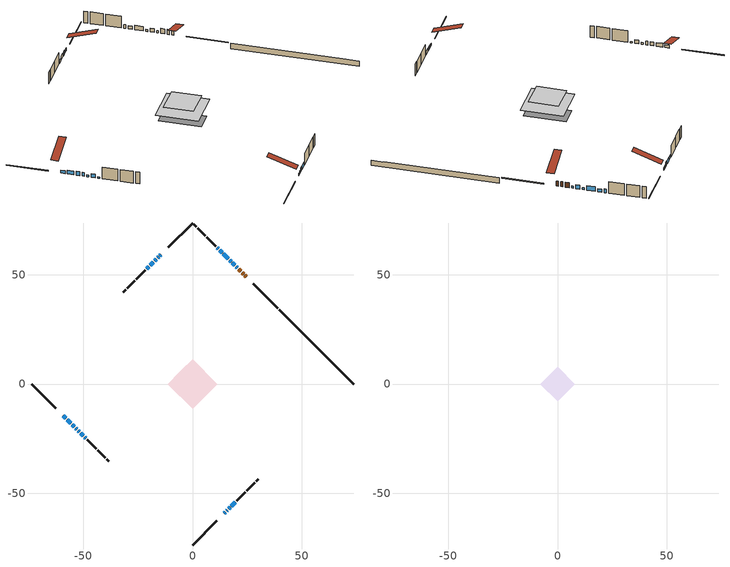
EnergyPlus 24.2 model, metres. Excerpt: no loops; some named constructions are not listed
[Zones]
conditioned space
 floor adiabatic (AdiabaticFloorConstruction): -11.29,0 0,11.29 11.29,0 0,-11.29 z3.13
 floor foundation (Slab1 construction): -8.49,2.88 -2.88,8.49 8.49,-2.88 2.88,-8.49 z-1.6
 wall outside (RimJoist1 construction): 0,-73.68 11.2,-62.48 / -73.68,0 -62.48,-11.2 / 0,73.68 -11.2,62.48 / 39.08,34.6 27.88,45.81 z0.69:0.99
 wall outside (AdiabaticWallConstruction 1): 24.51,49.17 24.01,49.68 / 23.35,50.33 22.84,50.84 / 22.19,51.49 21.07,52.61 z0.69:2.72
 wall outside (AdiabaticWallConstruction): 14.56,-59.12 14.94,-58.74 / 20.42,53.27 20.04,53.65 z0.69:1.61; -59.12,-14.57 -58.04,-15.64 / -14.56,59.12 -14.89,58.79 / -15.55,58.14 -15.92,57.76 / 15.6,-58.08 15.98,-57.7 / 13.53,60.15 12.45,61.23 / -19.94,53.74 -21.02,52.66 z0.69:1.91; -57.38,-16.3 -55.66,-18.03 / 19.38,54.3 18.3,55.38 / -55,-18.68 -54.14,-19.54 / -51.09,-22.59 -50.01,-23.67 / 17.83,-55.85 19.55,-54.13 z0.69:2.21; 17.65,56.04 17.11,56.58 / -52.29,-21.4 -51.75,-21.94 z0.69:1.45; 16.45,57.23 14.19,59.5 z0.69:2.52; -16.58,57.1 -17.23,56.46 / -17.88,55.8 -19.29,54.4 z0.69:2.37; 16.63,-57.05 17.17,-56.51 / -53.48,-20.2 -52.94,-20.74 / 11.8,61.89 11.26,62.43 z0.69:2.22; -49.36,-24.33 -48.82,-24.87 z0.69:1.15
 wall outside (Wall1 construction): 20.21,-53.47 24.25,-49.43 / -48.16,-25.52 -44.12,-29.56 / -21.68,52.01 -25.72,47.96 / 10.6,63.08 6.56,67.13 z0.69:5.57
 wall outside (Wall2 construction): 24.91,-48.77 28.43,-45.25 / -43.46,-30.22 -39.94,-33.75 / -26.37,47.31 -29.9,43.78 / 5.9,67.78 2.38,71.31 z0.69:5.57
 wall outside (Wall3 construction): 29.09,-44.59 30.15,-43.53 / -39.28,-34.4 -38.22,-35.46 / -30.56,43.13 -31.62,42.06 / 1.72,71.96 0.66,73.03 z0.69:5.57
 wall foundation (FoundationWall1 construction): 39.74,33.95,-1.6 39.74,33.95,0.69 70.29,3.39,0.69 70.29,3.39,0.62 73.68,0,0.62 73.68,0,-1.6
 window (WindowConstruction 16): 14.57,-59.12 14.94,-58.74 z0.69:1.6
 window (WindowConstruction 5): -59.12,-14.57 -58.04,-15.64 z0.69:1.91
 window (WindowConstruction 6): -57.38,-16.3 -55.66,-18.02 z0.69:2.21
 window (WindowConstruction 17): 20.41,53.27 20.04,53.65 z0.69:1.6
 window (WindowConstruction 18): -14.57,59.12 -14.89,58.79 z0.69:1.91
 window (WindowConstruction 19): -15.55,58.14 -15.92,57.76 z0.69:1.91
 window (WindowConstruction 20): 15.6,-58.08 15.98,-57.71 z0.69:1.91
 window (WindowConstruction 7): 19.38,54.3 18.3,55.38 z0.69:2.21
 window (WindowConstruction): 17.65,56.04 17.11,56.58 z0.69:1.45
 window (WindowConstruction 8): 16.45,57.23 14.19,59.5 z0.69:2.52
 window (WindowConstruction 9): -16.58,57.1 -17.23,56.46 z0.69:2.37
 window (WindowConstruction 10): -17.88,55.8 -19.28,54.4 z0.69:2.37
 window (WindowConstruction 11): 16.63,-57.05 17.17,-56.51 z0.69:2.21
 window (WindowConstruction 12): -55,-18.68 -54.14,-19.54 z0.69:2.21
 window (WindowConstruction 13): -53.48,-20.2 -52.94,-20.74 z0.69:2.21
 window (WindowConstruction 14): -52.29,-21.4 -51.75,-21.94 z0.69:1.45
 window (WindowConstruction 1): 13.53,60.15 12.45,61.23 z0.69:1.91
 window (WindowConstruction 15): -51.09,-22.59 -50.01,-23.67 z0.69:2.21
 window (WindowConstruction 21): -49.36,-24.33 -48.82,-24.87 z0.69:1.15
 window (WindowConstruction 2): 11.79,61.89 11.26,62.43 z0.69:2.21
 window (WindowConstruction 3): -19.94,53.74 -21.02,52.66 z0.69:1.91
 window (WindowConstruction 4): 17.83,-55.85 19.55,-54.13 z0.69:2.21
 door (Door): 24.51,49.17 24.01,49.67 z0.69:2.72
 door (Door 1): 23.35,50.33 22.85,50.84 z0.69:2.72
 door (Door 2): 22.19,51.49 21.07,52.61 z0.69:2.72
 ceiling adiabatic (AdiabaticFloorConstruction): 0,-11.29 11.29,0 0,11.29 -11.29,0 z3.13
attic - vented
 floor to conditioned space (Floor1 construction Reversed): -7.98,0 0,7.98 7.98,0 0,-7.98 z5.57
 roof outside (Roof1 construction): 13.91,-59.77,5.57 6.13,-52,9.23 4.08,-54.05,9.23 11.86,-61.82,5.57; -59.77,-13.91,5.57 -52,-6.13,9.23 -54.05,-4.08,9.23 -61.82,-11.86,5.57; -13.91,59.77,5.57 -6.13,52,9.23 -4.08,54.05,9.23 -11.86,61.82,5.57; 25.17,48.51,5.57 17.4,40.74,9.23 19.44,38.69,9.23 27.22,46.46,5.57
[Material] Roughness=Rough; Thermal Absorptance=0.9
Name | Thickness {m} | Conductivity {W/m-K} | Density {kg/m3} | Specific Heat {J/kg-K} | Solar Absorptance | Visible Absorptance
ceiling loosefill ins | 0.169333 | 0.0480833 | 16.02 | 1046.75 | 0.7 | 0.7
ceiling stud and cavity | 0.1397 | 0.0918254 | 65.682 | 1177.47 | 0.7 | 0.7
gypsum board | 0.0127 | 0.160291 | 801 | 837.4 | 0.6 | 0.6
[Construction]
Floor1 construction: ceiling loosefill ins, ceiling stud and cavity, gypsum board
[EnergyManagementSystem:Program]
natural_vent_program: Set Tin = tin_s; Set Tout = tout_s; Set Wout = out_wt_s; Set Pbar = out_pb_s; Set Phiout = (@RhFnTdbWPb Tout Wout Pbar); Set MaxHR = 0.0115; Set Tnvsp = (htg_sp_s + clg_sp_s) / 2; Set NVavail = natural_vent_s; Set ClgSsnAvail = cool_season; Set Qnv = 0; Set Qwhf = 0; Set whole_house_fan_mix_act = 0; Set whole_house_fan_act = 0; If ((Wout < MaxHR) && (Tin > Tout) && (Tin > Tnvsp) && (ClgSsnAvail > 0)); Set WHF_Flow = 0; Set Adj = (Tin-Tnvsp)/(Tin-Tout); Set Adj = (@Min Adj 1); Set Adj = (@Max Adj 0); If (WHF_Flow > 0); Set Qwhf = WHF_Flow*Adj; Set whole_house_fan_mix_act = WHF_Flow*Adj; Set WHF_W = 0; Set whole_house_fan_act = WHF_W*Adj; ElseIf (NVavail > 0); Set NVArea = 0.0; Set Cs = 0.00022036190290490332; Set Cw = 3.4750766029786774e-05; Set Tdiff = Tin-Tout; Set dT = (@Abs Tdiff); Set Vwind = site_vw_s; Set SGNV = NVArea*Adj*((((Cs*dT)+(Cw*(Vwind^2)))^0.5)/1000); Set MaxNV = 5.6311132838154245; Set Qnv = (@Min SGNV MaxNV); EndIf; EndIf; Set natural_vent_flow_act = Qnv; Set whole_house_fan_flow_act = Qwhf; Set natural_vent_program_Qnv = Qnv; Set natural_vent_program_Qwhf = Qwhf
total_airflows_program: Set total_infil_flow_rate = 0; Set total_mechvent_flow_rate = 0; Set total_natvent_flow_rate = 0; Set total_whf_flow_rate = 0; Set total_infil_flow_rate = total_infil_flow_rate + (infil_program_Qinf * 1); Set total_mechvent_flow_rate = total_mechvent_flow_rate + (infil_program_Qfan * 1); Set total_natvent_flow_rate = total_natvent_flow_rate + (natural_vent_program_Qnv * 1); Set total_whf_flow_rate = total_whf_flow_rate + (natural_vent_program_Qwhf * 1)
total_loads_program: Set loads_htg_tot = 0; Set loads_clg_tot = 0; If htg_load_cond > 0; Set loads_htg_tot = loads_htg_tot + (htg_load_cond - clg_load_cond) * 1.0; EndIf; Set loads_htg_tot = (@Max loads_htg_tot 0); If clg_load_cond > 0; Set loads_clg_tot = loads_clg_tot + (clg_load_cond - htg_load_cond) * 0.0; EndIf; Set loads_clg_tot = (@Max loads_clg_tot 0)
unit_heater_supply_fan_disaggregate_program: Set unit_heater_supply_fan_primary_htg = 0; If unit_heater_htg_coil_s > 0; Set unit_heater_supply_fan_primary_htg = unit_heater_supply_fan_s; EndIf
unmet_hours_program: Set htg_unmet_hours = 0; Set clg_unmet_hours = 0; Set unit_htg_unmet_hours = 0; If ((DayOfYear >= 1) && (DayOfYear <= 365)); Set unit_htg_unmet_hours = unit_htg_unmet_hours + conditioned_space_htg_unmet_s; If unit_htg_unmet_hours > htg_unmet_hours; Set htg_unmet_hours = unit_htg_unmet_hours; EndIf; EndIf
water_heater_EC_adj: If WarmupFlag == 0; Set dhw_e_cons = water_heater_energy + water_heater_on_cycle_parasitic + water_heater_off_cycle_parasitic; Set water_heater_ec_adj_act = 0.0 * dhw_e_cons / 1; EndIf
[EnergyManagementSystem:ProgramCallingManager]
component_loads_program_calling_manager: EndOfZoneTimestepAfterZoneReporting; component_loads_program
fridge_schedule_program_calling_manager: BeginZoneTimestepAfterInitHeatBalance; fridge_schedule_program
infil_program_calling_manager: BeginZoneTimestepAfterInitHeatBalance; infil_program
natural_vent_program_calling_manager: BeginZoneTimestepAfterInitHeatBalance; natural_vent_program
total_airflows_program_calling_manager: EndOfZoneTimestepAfterZoneReporting; total_airflows_program
total_loads_program_calling_manager: EndOfZoneTimestepAfterZoneReporting; total_loads_program
unit_heater_supply_fan_disaggregate_program_calling_manager: EndOfSystemTimestepBeforeHVACReporting; unit_heater_supply_fan_disaggregate_program
unmet_hours_program_calling_manager: EndOfZoneTimestepBeforeZoneReporting; unmet_hours_program
water_heater_EC_adj_ProgramManager: EndOfSystemTimestepBeforeHVACReporting; water_heater_EC_adj
[EnergyManagementSystem:OutputVariable] Type of Data in Variable=Summed
Name | EMS Variable | Update Frequency | EMS Program or Subroutine | Units
unit heater supply fan disaggregate htg primary | unit_heater_supply_fan_primary_htg | SystemTimestep | unit_heater_supply_fan_disaggregate_program | J
loads_htg_tot_peakload_outvar; loads_htg_tot_annual_outvar; Energy Management System Output Variable 1; Energy Management System Output Variable 45 | loads_htg_tot | ZoneTimestep | total_loads_program | J
loads_clg_tot_peakload_outvar; loads_clg_tot_annual_outvar; Energy Management System Output Variable 2; Energy Management System Output Variable 46 | loads_clg_tot | ZoneTimestep | total_loads_program | J
htg_unmet_hours_annual_outvar; Energy Management System Output Variable 3 | htg_unmet_hours | ZoneTimestep | unmet_hours_program | hr
clg_unmet_hours_annual_outvar; Energy Management System Output Variable 4 | clg_unmet_hours | ZoneTimestep | unmet_hours_program | hr
loads_htg_roofs_annual_outvar; Energy Management System Output Variable 5 | loads_htg_roofs | ZoneTimestep | component_loads_program | J
loads_htg_ceilings_annual_outvar; Energy Management System Output Variable 6 | loads_htg_ceilings | ZoneTimestep | component_loads_program | J
loads_htg_walls_annual_outvar; Energy Management System Output Variable 7 | loads_htg_walls | ZoneTimestep | component_loads_program | J
loads_htg_rim_joists_annual_outvar; Energy Management System Output Variable 8 | loads_htg_rim_joists | ZoneTimestep | component_loads_program | J
loads_htg_foundation_walls_annual_outvar; Energy Management System Output Variable 9 | loads_htg_foundation_walls | ZoneTimestep | component_loads_program | J
loads_htg_doors_annual_outvar; Energy Management System Output Variable 10 | loads_htg_doors | ZoneTimestep | component_loads_program | J
loads_htg_windows_conduction_annual_outvar; Energy Management System Output Variable 11 | loads_htg_windows_conduction | ZoneTimestep | component_loads_program | J
loads_htg_windows_solar_annual_outvar; Energy Management System Output Variable 12 | loads_htg_windows_solar | ZoneTimestep | component_loads_program | J
loads_htg_skylights_conduction_annual_outvar; Energy Management System Output Variable 13 | loads_htg_skylights_conduction | ZoneTimestep | component_loads_program | J
loads_htg_skylights_solar_annual_outvar; Energy Management System Output Variable 14 | loads_htg_skylights_solar | ZoneTimestep | component_loads_program | J
loads_htg_floors_annual_outvar; Energy Management System Output Variable 15 | loads_htg_floors | ZoneTimestep | component_loads_program | J
loads_htg_slabs_annual_outvar; Energy Management System Output Variable 16 | loads_htg_slabs | ZoneTimestep | component_loads_program | J
loads_htg_internal_mass_annual_outvar; Energy Management System Output Variable 17 | loads_htg_internal_mass | ZoneTimestep | component_loads_program | J
loads_htg_infil_annual_outvar; Energy Management System Output Variable 18 | loads_htg_infil | ZoneTimestep | component_loads_program | J
loads_htg_natvent_annual_outvar; Energy Management System Output Variable 19 | loads_htg_natvent | ZoneTimestep | component_loads_program | J
loads_htg_mechvent_annual_outvar; Energy Management System Output Variable 20 | loads_htg_mechvent | ZoneTimestep | component_loads_program | J
loads_htg_whf_annual_outvar; Energy Management System Output Variable 21 | loads_htg_whf | ZoneTimestep | component_loads_program | J
loads_htg_ducts_annual_outvar; Energy Management System Output Variable 22 | loads_htg_ducts | ZoneTimestep | component_loads_program | J
loads_htg_intgains_annual_outvar; Energy Management System Output Variable 23 | loads_htg_intgains | ZoneTimestep | component_loads_program | J
loads_htg_lighting_annual_outvar; Energy Management System Output Variable 24 | loads_htg_lighting | ZoneTimestep | component_loads_program | J
loads_clg_roofs_annual_outvar; Energy Management System Output Variable 25 | loads_clg_roofs | ZoneTimestep | component_loads_program | J
loads_clg_ceilings_annual_outvar; Energy Management System Output Variable 26 | loads_clg_ceilings | ZoneTimestep | component_loads_program | J
loads_clg_walls_annual_outvar; Energy Management System Output Variable 27 | loads_clg_walls | ZoneTimestep | component_loads_program | J
loads_clg_rim_joists_annual_outvar; Energy Management System Output Variable 28 | loads_clg_rim_joists | ZoneTimestep | component_loads_program | J
loads_clg_foundation_walls_annual_outvar; Energy Management System Output Variable 29 | loads_clg_foundation_walls | ZoneTimestep | component_loads_program | J
loads_clg_doors_annual_outvar; Energy Management System Output Variable 30 | loads_clg_doors | ZoneTimestep | component_loads_program | J
loads_clg_windows_conduction_annual_outvar; Energy Management System Output Variable 31 | loads_clg_windows_conduction | ZoneTimestep | component_loads_program | J
loads_clg_windows_solar_annual_outvar; Energy Management System Output Variable 32 | loads_clg_windows_solar | ZoneTimestep | component_loads_program | J
loads_clg_skylights_conduction_annual_outvar; Energy Management System Output Variable 33 | loads_clg_skylights_conduction | ZoneTimestep | component_loads_program | J
loads_clg_skylights_solar_annual_outvar; Energy Management System Output Variable 34 | loads_clg_skylights_solar | ZoneTimestep | component_loads_program | J
loads_clg_floors_annual_outvar; Energy Management System Output Variable 35 | loads_clg_floors | ZoneTimestep | component_loads_program | J
loads_clg_slabs_annual_outvar; Energy Management System Output Variable 36 | loads_clg_slabs | ZoneTimestep | component_loads_program | J
loads_clg_internal_mass_annual_outvar; Energy Management System Output Variable 37 | loads_clg_internal_mass | ZoneTimestep | component_loads_program | J
loads_clg_infil_annual_outvar; Energy Management System Output Variable 38 | loads_clg_infil | ZoneTimestep | component_loads_program | J
loads_clg_natvent_annual_outvar; Energy Management System Output Variable 39 | loads_clg_natvent | ZoneTimestep | component_loads_program | J
loads_clg_mechvent_annual_outvar; Energy Management System Output Variable 40 | loads_clg_mechvent | ZoneTimestep | component_loads_program | J
loads_clg_whf_annual_outvar; Energy Management System Output Variable 41 | loads_clg_whf | ZoneTimestep | component_loads_program | J
loads_clg_ducts_annual_outvar; Energy Management System Output Variable 42 | loads_clg_ducts | ZoneTimestep | component_loads_program | J
loads_clg_intgains_annual_outvar; Energy Management System Output Variable 43 | loads_clg_intgains | ZoneTimestep | component_loads_program | J
loads_clg_lighting_annual_outvar; Energy Management System Output Variable 44 | loads_clg_lighting | ZoneTimestep | component_loads_program | J
[Schedule:Day:Interval]
interior lighting schedule day: No, 01:00, 0.108182, 04:00, 0.0901515, 05:00, 0.0991667, 06:00, 0.162273, 07:00, 0.270455, 08:00, 0.342576, 10:00, 0.369621, 11:00, 0.351591, 12:00, 0.333561, 13:00, 0.324545, 14:00, 0.31553, 15:00, 0.333561, 16:00, 0.369621, 17:00, 0.450758, 18:00, 0.585985, 19:00, 0.775303, 20:00, 0.955606, 21:00, 0.991667, 22:00, 0.712197, 23:00, 0.360606, 24:00, 0.162273
interior lighting schedule day 1: No, 01:00, 0.100909, 04:00, 0.0840909, 05:00, 0.0925, 06:00, 0.151364, 07:00, 0.252273, 08:00, 0.319545, 10:00, 0.344773, 11:00, 0.327955, 12:00, 0.311136, 13:00, 0.302727, 14:00, 0.294318, 15:00, 0.311136, 16:00, 0.344773, 17:00, 0.420455, 18:00, 0.546591, 19:00, 0.723182, 20:00, 0.891364, 21:00, 0.925, 22:00, 0.664318, 23:00, 0.336364, 24:00, 0.151364
interior lighting schedule day 2: No, 01:00, 0.0927273, 04:00, 0.0772727, 05:00, 0.085, 06:00, 0.139091, 07:00, 0.231818, 08:00, 0.293636, 10:00, 0.316818, 11:00, 0.301364, 12:00, 0.285909, 13:00, 0.278182, 14:00, 0.270455, 15:00, 0.285909, 16:00, 0.316818, 17:00, 0.386364, 18:00, 0.502273, 19:00, 0.664545, 20:00, 0.819091, 21:00, 0.85, 22:00, 0.610455, 23:00, 0.309091, 24:00, 0.139091
interior lighting schedule day 3: No, 01:00, 0.0845455, 04:00, 0.0704545, 05:00, 0.0775, 06:00, 0.126818, 07:00, 0.211364, 08:00, 0.267727, 10:00, 0.288864, 11:00, 0.274773, 12:00, 0.260682, 13:00, 0.253636, 14:00, 0.246591, 15:00, 0.260682, 16:00, 0.288864, 17:00, 0.352273, 18:00, 0.457955, 19:00, 0.605909, 20:00, 0.746818, 21:00, 0.775, 22:00, 0.556591, 23:00, 0.281818, 24:00, 0.126818
interior lighting schedule day 4: No, 01:00, 0.0763636, 04:00, 0.0636364, 05:00, 0.07, 06:00, 0.114545, 07:00, 0.190909, 08:00, 0.241818, 10:00, 0.260909, 11:00, 0.248182, 12:00, 0.235455, 13:00, 0.229091, 14:00, 0.222727, 15:00, 0.235455, 16:00, 0.260909, 17:00, 0.318182, 18:00, 0.413636, 19:00, 0.547273, 20:00, 0.674545, 21:00, 0.7, 22:00, 0.502727, 23:00, 0.254545, 24:00, 0.114545
interior lighting schedule day 5: No, 01:00, 0.0727273, 04:00, 0.0606061, 05:00, 0.0666667, 06:00, 0.109091, 07:00, 0.181818, 08:00, 0.230303, 10:00, 0.248485, 11:00, 0.236364, 12:00, 0.224242, 13:00, 0.218182, 14:00, 0.212121, 15:00, 0.224242, 16:00, 0.248485, 17:00, 0.30303, 18:00, 0.393939, 19:00, 0.521212, 20:00, 0.642424, 21:00, 0.666667, 22:00, 0.478788, 23:00, 0.242424, 24:00, 0.109091
interior lighting schedule day 6: No, 01:00, 0.0745455, 04:00, 0.0621212, 05:00, 0.0683333, 06:00, 0.111818, 07:00, 0.186364, 08:00, 0.236061, 10:00, 0.254697, 11:00, 0.242273, 12:00, 0.229848, 13:00, 0.223636, 14:00, 0.217424, 15:00, 0.229848, 16:00, 0.254697, 17:00, 0.310606, 18:00, 0.403788, 19:00, 0.534242, 20:00, 0.658485, 21:00, 0.683333, 22:00, 0.490758, 23:00, 0.248485, 24:00, 0.111818
interior lighting schedule day 7: No, 01:00, 0.08, 04:00, 0.0666667, 05:00, 0.0733333, 06:00, 0.12, 07:00, 0.2, 08:00, 0.253333, 10:00, 0.273333, 11:00, 0.26, 12:00, 0.246667, 13:00, 0.24, 14:00, 0.233333, 15:00, 0.246667, 16:00, 0.273333, 17:00, 0.333333, 18:00, 0.433333, 19:00, 0.573333, 20:00, 0.706667, 21:00, 0.733333, 22:00, 0.526667, 23:00, 0.266667, 24:00, 0.12
interior lighting schedule day 8: No, 01:00, 0.0890909, 04:00, 0.0742424, 05:00, 0.0816667, 06:00, 0.133636, 07:00, 0.222727, 08:00, 0.282121, 10:00, 0.304394, 11:00, 0.289545, 12:00, 0.274697, 13:00, 0.267273, 14:00, 0.259848, 15:00, 0.274697, 16:00, 0.304394, 17:00, 0.371212, 18:00, 0.482576, 19:00, 0.638485, 20:00, 0.78697, 21:00, 0.816667, 22:00, 0.586515, 23:00, 0.29697, 24:00, 0.133636
interior lighting schedule day 9: No, 01:00, 0.0972727, 04:00, 0.0810606, 05:00, 0.0891667, 06:00, 0.145909, 07:00, 0.243182, 08:00, 0.30803, 10:00, 0.332348, 11:00, 0.316136, 12:00, 0.299924, 13:00, 0.291818, 14:00, 0.283712, 15:00, 0.299924, 16:00, 0.332348, 17:00, 0.405303, 18:00, 0.526894, 19:00, 0.697121, 20:00, 0.859242, 21:00, 0.891667, 22:00, 0.640379, 23:00, 0.324242, 24:00, 0.145909
interior lighting schedule day 10: No, 01:00, 0.105455, 04:00, 0.0878788, 05:00, 0.0966667, 06:00, 0.158182, 07:00, 0.263636, 08:00, 0.333939, 10:00, 0.360303, 11:00, 0.342727, 12:00, 0.325152, 13:00, 0.316364, 14:00, 0.307576, 15:00, 0.325152, 16:00, 0.360303, 17:00, 0.439394, 18:00, 0.571212, 19:00, 0.755758, 20:00, 0.931515, 21:00, 0.966667, 22:00, 0.694242, 23:00, 0.351515, 24:00, 0.158182
interior lighting schedule day 11: No, 01:00, 0.109091, 04:00, 0.0909091, 05:00, 0.1, 06:00, 0.163636, 07:00, 0.272727, 08:00, 0.345455, 10:00, 0.372727, 11:00, 0.354545, 12:00, 0.336364, 13:00, 0.327273, 14:00, 0.318182, 15:00, 0.336364, 16:00, 0.372727, 17:00, 0.454545, 18:00, 0.590909, 19:00, 0.781818, 20:00, 0.963636, 21:00, 1, 22:00, 0.718182, 23:00, 0.363636, 24:00, 0.163636
interior lighting schedule default day; occupants schedule default day; clothes dryer schedule default day; cooking range schedule default day; mech vent bath fan 0 schedule default day; mech vent range fan 0 schedule default day; misc plug loads schedule default day; general water use schedule default day; heating setpoint default day; cooling setpoint default day; clothes dryer exhaust 0 schedule default day; cooling season schedule day; cooling season schedule day 2; cooling season schedule default day; exterior lighting schedule default day; natural vent schedule default day: No, 24:00, 0
occupants schedule day: No, 05:00, 0.426829, 06:00, 0.719512, 07:00, 1, 08:00, 0.670732, 09:00, 0.329268, 14:00, 0.170732, 15:00, 0.231707, 16:00, 0.329268, 17:00, 0.5, 18:00, 0.670732, 19:00, 0.829268, 21:00, 1, 22:00, 0.853659, 23:00, 0.646341, 24:00, 0.426829
clothes dryer schedule day; clothes dryer exhaust 0 schedule day: No, 01:00, 0.123457, 02:00, 0.0740741, 03:00, 0.0493827, 04:00, 0.0246914, 05:00, 0.0493827, 06:00, 0.0740741, 07:00, 0.197531, 08:00, 0.395062, 09:00, 0.592593, 10:00, 0.839506, 11:00, 0.962963, 12:00, 1, 13:00, 0.91358, 14:00, 0.82716, 15:00, 0.716049, 16:00, 0.753086, 17:00, 0.679012, 18:00, 0.666667, 20:00, 0.62963, 21:00, 0.641975, 22:00, 0.666667, 23:00, 0.54321, 24:00, 0.296296
cooking range schedule day: No, 05:00, 0.0597015, 06:00, 0.11194, 07:00, 0.171642, 08:00, 0.291045, 11:00, 0.343284, 12:00, 0.402985, 13:00, 0.462687, 14:00, 0.343284, 15:00, 0.291045, 16:00, 0.402985, 17:00, 0.567164, 18:00, 1, 19:00, 0.850746, 20:00, 0.432836, 21:00, 0.291045, 22:00, 0.231343, 23:00, 0.171642, 24:00, 0.11194
mech vent bath fan 0 schedule day: No, 07:00, 0, 08:00, 1, 09:00, 0.2, 24:00, 0
mech vent range fan 0 schedule day: No, 18:00, 0, 19:00, 1, 20:00, 0.2, 24:00, 0
misc plug loads schedule day: No, 06:00, 0.705882, 07:00, 0.745098, 08:00, 0.803922, 15:00, 0.823529, 16:00, 0.862745, 17:00, 0.921569, 18:00, 0.980392, 19:00, 1, 20:00, 0.980392, 21:00, 0.941176, 22:00, 0.862745, 23:00, 0.784314, 24:00, 0.72549
general water use schedule day: No, 01:00, 0.315068, 03:00, 0.287671, 04:00, 0.342466, 05:00, 0.369863, 06:00, 0.520548, 07:00, 0.60274, 08:00, 0.534247, 10:00, 0.506849, 11:00, 0.465753, 14:00, 0.479452, 15:00, 0.534247, 16:00, 0.589041, 17:00, 0.69863, 18:00, 0.876712, 19:00, 0.890411, 20:00, 0.986301, 21:00, 1, 22:00, 0.863014, 23:00, 0.616438, 24:00, 0.465753
heating setpoint day: No, 07:00, 18, 23:00, 21, 24:00, 18
cooling setpoint day: No, 24:00, 25
cooling season schedule day 1: No, 24:00, 1
exterior lighting schedule day: No, 01:00, 0.566667, 03:00, 0.524167, 05:00, 0.495833, 06:00, 0.5525, 07:00, 0.623333, 08:00, 0.580833, 09:00, 0.439167, 10:00, 0.354167, 12:00, 0.34, 13:00, 0.354167, 14:00, 0.396667, 15:00, 0.425, 16:00, 0.495833, 17:00, 0.623333, 18:00, 0.793333, 19:00, 0.906667, 20:00, 0.963333, 21:00, 0.991667, 22:00, 0.920833, 23:00, 0.793333, 24:00, 0.665833
exterior lighting schedule day 1: No, 01:00, 0.528571, 03:00, 0.488929, 05:00, 0.4625, 06:00, 0.515357, 07:00, 0.581429, 08:00, 0.541786, 09:00, 0.409643, 10:00, 0.330357, 12:00, 0.317143, 13:00, 0.330357, 14:00, 0.37, 15:00, 0.396429, 16:00, 0.4625, 17:00, 0.581429, 18:00, 0.74, 19:00, 0.845714, 20:00, 0.898571, 21:00, 0.925, 22:00, 0.858929, 23:00, 0.74, 24:00, 0.621071
exterior lighting schedule day 10: No, 01:00, 0.552381, 03:00, 0.510952, 05:00, 0.483333, 06:00, 0.538571, 07:00, 0.607619, 08:00, 0.56619, 09:00, 0.428095, 10:00, 0.345238, 12:00, 0.331429, 13:00, 0.345238, 14:00, 0.386667, 15:00, 0.414286, 16:00, 0.483333, 17:00, 0.607619, 18:00, 0.773333, 19:00, 0.88381, 20:00, 0.939048, 21:00, 0.966667, 22:00, 0.897619, 23:00, 0.773333, 24:00, 0.649048
exterior lighting schedule day 11: No, 01:00, 0.571429, 03:00, 0.528571, 05:00, 0.5, 06:00, 0.557143, 07:00, 0.628571, 08:00, 0.585714, 09:00, 0.442857, 10:00, 0.357143, 12:00, 0.342857, 13:00, 0.357143, 14:00, 0.4, 15:00, 0.428571, 16:00, 0.5, 17:00, 0.628571, 18:00, 0.8, 19:00, 0.914286, 20:00, 0.971429, 21:00, 1, 22:00, 0.928571, 23:00, 0.8, 24:00, 0.671429
exterior lighting schedule day 2: No, 01:00, 0.485714, 03:00, 0.449286, 05:00, 0.425, 06:00, 0.473571, 07:00, 0.534286, 08:00, 0.497857, 09:00, 0.376429, 10:00, 0.303571, 12:00, 0.291429, 13:00, 0.303571, 14:00, 0.34, 15:00, 0.364286, 16:00, 0.425, 17:00, 0.534286, 18:00, 0.68, 19:00, 0.777143, 20:00, 0.825714, 21:00, 0.85, 22:00, 0.789286, 23:00, 0.68, 24:00, 0.570714
exterior lighting schedule day 3: No, 01:00, 0.442857, 03:00, 0.409643, 05:00, 0.3875, 06:00, 0.431786, 07:00, 0.487143, 08:00, 0.453929, 09:00, 0.343214, 10:00, 0.276786, 12:00, 0.265714, 13:00, 0.276786, 14:00, 0.31, 15:00, 0.332143, 16:00, 0.3875, 17:00, 0.487143, 18:00, 0.62, 19:00, 0.708571, 20:00, 0.752857, 21:00, 0.775, 22:00, 0.719643, 23:00, 0.62, 24:00, 0.520357
exterior lighting schedule day 4: No, 01:00, 0.4, 03:00, 0.37, 05:00, 0.35, 06:00, 0.39, 07:00, 0.44, 08:00, 0.41, 09:00, 0.31, 10:00, 0.25, 12:00, 0.24, 13:00, 0.25, 14:00, 0.28, 15:00, 0.3, 16:00, 0.35, 17:00, 0.44, 18:00, 0.56, 19:00, 0.64, 20:00, 0.68, 21:00, 0.7, 22:00, 0.65, 23:00, 0.56, 24:00, 0.47
exterior lighting schedule day 5: No, 01:00, 0.380952, 03:00, 0.352381, 05:00, 0.333333, 06:00, 0.371429, 07:00, 0.419048, 08:00, 0.390476, 09:00, 0.295238, 10:00, 0.238095, 12:00, 0.228571, 13:00, 0.238095, 14:00, 0.266667, 15:00, 0.285714, 16:00, 0.333333, 17:00, 0.419048, 18:00, 0.533333, 19:00, 0.609524, 20:00, 0.647619, 21:00, 0.666667, 22:00, 0.619048, 23:00, 0.533333, 24:00, 0.447619
exterior lighting schedule day 6: No, 01:00, 0.390476, 03:00, 0.36119, 05:00, 0.341667, 06:00, 0.380714, 07:00, 0.429524, 08:00, 0.400238, 09:00, 0.302619, 10:00, 0.244048, 12:00, 0.234286, 13:00, 0.244048, 14:00, 0.273333, 15:00, 0.292857, 16:00, 0.341667, 17:00, 0.429524, 18:00, 0.546667, 19:00, 0.624762, 20:00, 0.66381, 21:00, 0.683333, 22:00, 0.634524, 23:00, 0.546667, 24:00, 0.45881
exterior lighting schedule day 7: No, 01:00, 0.419048, 03:00, 0.387619, 05:00, 0.366667, 06:00, 0.408571, 07:00, 0.460952, 08:00, 0.429524, 09:00, 0.324762, 10:00, 0.261905, 12:00, 0.251429, 13:00, 0.261905, 14:00, 0.293333, 15:00, 0.314286, 16:00, 0.366667, 17:00, 0.460952, 18:00, 0.586667, 19:00, 0.670476, 20:00, 0.712381, 21:00, 0.733333, 22:00, 0.680952, 23:00, 0.586667, 24:00, 0.492381
exterior lighting schedule day 8: No, 01:00, 0.466667, 03:00, 0.431667, 05:00, 0.408333, 06:00, 0.455, 07:00, 0.513333, 08:00, 0.478333, 09:00, 0.361667, 10:00, 0.291667, 12:00, 0.28, 13:00, 0.291667, 14:00, 0.326667, 15:00, 0.35, 16:00, 0.408333, 17:00, 0.513333, 18:00, 0.653333, 19:00, 0.746667, 20:00, 0.793333, 21:00, 0.816667, 22:00, 0.758333, 23:00, 0.653333, 24:00, 0.548333
exterior lighting schedule day 9: No, 01:00, 0.509524, 03:00, 0.47131, 05:00, 0.445833, 06:00, 0.496786, 07:00, 0.560476, 08:00, 0.522262, 09:00, 0.394881, 10:00, 0.318452, 12:00, 0.305714, 13:00, 0.318452, 14:00, 0.356667, 15:00, 0.382143, 16:00, 0.445833, 17:00, 0.560476, 18:00, 0.713333, 19:00, 0.815238, 20:00, 0.86619, 21:00, 0.891667, 22:00, 0.827976, 23:00, 0.713333, 24:00, 0.59869
[Schedule:Week:Daily]
heating setpoint Week Rule - Jan1-Dec31: heating setpoint day, heating setpoint day, heating setpoint day, heating setpoint day, heating setpoint day, heating setpoint day, heating setpoint day, heating setpoint default day, heating setpoint default day, heating setpoint default day, heating setpoint default day, heating setpoint default day
cooling setpoint Week Rule - Jan1-Dec31: cooling setpoint day, cooling setpoint day, cooling setpoint day, cooling setpoint day, cooling setpoint day, cooling setpoint day, cooling setpoint day, cooling setpoint default day, cooling setpoint default day, cooling setpoint default day, cooling setpoint default day, cooling setpoint default day
clothes dryer exhaust 0 schedule Week Rule - Jan1-Dec31: clothes dryer exhaust 0 schedule day, clothes dryer exhaust 0 schedule day, clothes dryer exhaust 0 schedule day, clothes dryer exhaust 0 schedule day, clothes dryer exhaust 0 schedule day, clothes dryer exhaust 0 schedule day, clothes dryer exhaust 0 schedule day, clothes dryer exhaust 0 schedule default day, clothes dryer exhaust 0 schedule default day, clothes dryer exhaust 0 schedule default day, clothes dryer exhaust 0 schedule default day, clothes dryer exhaust 0 schedule default day
cooling season schedule Week Rule - Jan1-May26: cooling season schedule day, cooling season schedule day, cooling season schedule day, cooling season schedule day, cooling season schedule day, cooling season schedule day, cooling season schedule day, cooling season schedule default day, cooling season schedule default day, cooling season schedule default day, cooling season schedule default day, cooling season schedule default day
cooling season schedule Week Rule - May27-Jun2: cooling season schedule day, cooling season schedule day, cooling season schedule day, cooling season schedule day, cooling season schedule day, cooling season schedule day 1, cooling season schedule day 1, cooling season schedule default day, cooling season schedule default day, cooling season schedule default day, cooling season schedule default day, cooling season schedule default day
cooling season schedule Week Rule - Jun3-Aug25: cooling season schedule day 1, cooling season schedule day 1, cooling season schedule day 1, cooling season schedule day 1, cooling season schedule day 1, cooling season schedule day 1, cooling season schedule day 1, cooling season schedule default day, cooling season schedule default day, cooling season schedule default day, cooling season schedule default day, cooling season schedule default day
cooling season schedule Week Rule - Aug26-Sep1: cooling season schedule day 1, cooling season schedule day 1, cooling season schedule day 1, cooling season schedule day 1, cooling season schedule day 1, cooling season schedule day 1, cooling season schedule day 2, cooling season schedule default day, cooling season schedule default day, cooling season schedule default day, cooling season schedule default day, cooling season schedule default day
cooling season schedule Week Rule - Sep2-Dec31: cooling season schedule day 2, cooling season schedule day 2, cooling season schedule day 2, cooling season schedule day 2, cooling season schedule day 2, cooling season schedule day 2, cooling season schedule day 2, cooling season schedule default day, cooling season schedule default day, cooling season schedule default day, cooling season schedule default day, cooling season schedule default day
exterior lighting schedule Week Rule - May6-May26: exterior lighting schedule day 4, exterior lighting schedule day 4, exterior lighting schedule day 4, exterior lighting schedule day 4, exterior lighting schedule day 4, exterior lighting schedule day 4, exterior lighting schedule day 4, exterior lighting schedule default day, exterior lighting schedule default day, exterior lighting schedule default day, exterior lighting schedule default day, exterior lighting schedule default day
exterior lighting schedule Week Rule - May27-Jun2: exterior lighting schedule day 4, exterior lighting schedule day 4, exterior lighting schedule day 4, exterior lighting schedule day 4, exterior lighting schedule day 4, exterior lighting schedule day 5, exterior lighting schedule day 5, exterior lighting schedule default day, exterior lighting schedule default day, exterior lighting schedule default day, exterior lighting schedule default day, exterior lighting schedule default day
exterior lighting schedule Week Rule - Jun3-Jun30: exterior lighting schedule day 5, exterior lighting schedule day 5, exterior lighting schedule day 5, exterior lighting schedule day 5, exterior lighting schedule day 5, exterior lighting schedule day 5, exterior lighting schedule day 5, exterior lighting schedule default day, exterior lighting schedule default day, exterior lighting schedule default day, exterior lighting schedule default day, exterior lighting schedule default day
exterior lighting schedule Week Rule - Jul1-Jul28: exterior lighting schedule day 6, exterior lighting schedule day 6, exterior lighting schedule day 6, exterior lighting schedule day 6, exterior lighting schedule day 6, exterior lighting schedule day 6, exterior lighting schedule day 6, exterior lighting schedule default day, exterior lighting schedule default day, exterior lighting schedule default day, exterior lighting schedule default day, exterior lighting schedule default day
exterior lighting schedule Week Rule - Jul29-Aug4: exterior lighting schedule day 6, exterior lighting schedule day 6, exterior lighting schedule day 6, exterior lighting schedule day 7, exterior lighting schedule day 7, exterior lighting schedule day 7, exterior lighting schedule day 7, exterior lighting schedule default day, exterior lighting schedule default day, exterior lighting schedule default day, exterior lighting schedule default day, exterior lighting schedule default day
exterior lighting schedule Week Rule - Aug5-Aug25: exterior lighting schedule day 7, exterior lighting schedule day 7, exterior lighting schedule day 7, exterior lighting schedule day 7, exterior lighting schedule day 7, exterior lighting schedule day 7, exterior lighting schedule day 7, exterior lighting schedule default day, exterior lighting schedule default day, exterior lighting schedule default day, exterior lighting schedule default day, exterior lighting schedule default day
exterior lighting schedule Week Rule - Aug26-Sep1: exterior lighting schedule day 7, exterior lighting schedule day 7, exterior lighting schedule day 7, exterior lighting schedule day 7, exterior lighting schedule day 7, exterior lighting schedule day 7, exterior lighting schedule day 8, exterior lighting schedule default day, exterior lighting schedule default day, exterior lighting schedule default day, exterior lighting schedule default day, exterior lighting schedule default day
exterior lighting schedule Week Rule - Sep2-Sep29: exterior lighting schedule day 8, exterior lighting schedule day 8, exterior lighting schedule day 8, exterior lighting schedule day 8, exterior lighting schedule day 8, exterior lighting schedule day 8, exterior lighting schedule day 8, exterior lighting schedule default day, exterior lighting schedule default day, exterior lighting schedule default day, exterior lighting schedule default day, exterior lighting schedule default day
exterior lighting schedule Week Rule - Sep30-Oct6: exterior lighting schedule day 8, exterior lighting schedule day 9, exterior lighting schedule day 9, exterior lighting schedule day 9, exterior lighting schedule day 9, exterior lighting schedule day 9, exterior lighting schedule day 9, exterior lighting schedule default day, exterior lighting schedule default day, exterior lighting schedule default day, exterior lighting schedule default day, exterior lighting schedule default day
exterior lighting schedule Week Rule - Oct7-Oct27: exterior lighting schedule day 9, exterior lighting schedule day 9, exterior lighting schedule day 9, exterior lighting schedule day 9, exterior lighting schedule day 9, exterior lighting schedule day 9, exterior lighting schedule day 9, exterior lighting schedule default day, exterior lighting schedule default day, exterior lighting schedule default day, exterior lighting schedule default day, exterior lighting schedule default day
exterior lighting schedule Week Rule - Oct28-Nov3: exterior lighting schedule day 9, exterior lighting schedule day 9, exterior lighting schedule day 9, exterior lighting schedule day 9, exterior lighting schedule day 10, exterior lighting schedule day 10, exterior lighting schedule day 10, exterior lighting schedule default day, exterior lighting schedule default day, exterior lighting schedule default day, exterior lighting schedule default day, exterior lighting schedule default day
exterior lighting schedule Week Rule - Nov4-Nov24: exterior lighting schedule day 10, exterior lighting schedule day 10, exterior lighting schedule day 10, exterior lighting schedule day 10, exterior lighting schedule day 10, exterior lighting schedule day 10, exterior lighting schedule day 10, exterior lighting schedule default day, exterior lighting schedule default day, exterior lighting schedule default day, exterior lighting schedule default day, exterior lighting schedule default day
exterior lighting schedule Week Rule - Nov25-Dec1: exterior lighting schedule day 10, exterior lighting schedule day 10, exterior lighting schedule day 10, exterior lighting schedule day 10, exterior lighting schedule day 10, exterior lighting schedule day 10, exterior lighting schedule day 11, exterior lighting schedule default day, exterior lighting schedule default day, exterior lighting schedule default day, exterior lighting schedule default day, exterior lighting schedule default day
exterior lighting schedule Week Rule - Dec2-Dec31: exterior lighting schedule day 11, exterior lighting schedule day 11, exterior lighting schedule day 11, exterior lighting schedule day 11, exterior lighting schedule day 11, exterior lighting schedule day 11, exterior lighting schedule day 11, exterior lighting schedule default day, exterior lighting schedule default day, exterior lighting schedule default day, exterior lighting schedule default day, exterior lighting schedule default day
natural vent schedule Week Rule - Jan1-Dec31: natural vent schedule default day, natural vent schedule default day, natural vent schedule default day, natural vent schedule default day, natural vent schedule default day, natural vent schedule default day, natural vent schedule default day, natural vent schedule default day, natural vent schedule default day, natural vent schedule default day, natural vent schedule default day, natural vent schedule default day
[Schedule:Year]
heating setpoint: heating setpoint Week Rule - Jan1-Dec31, 1, 1, 12, 31
cooling setpoint: cooling setpoint Week Rule - Jan1-Dec31, 1, 1, 12, 31
clothes dryer exhaust 0 schedule: clothes dryer exhaust 0 schedule Week Rule - Jan1-Dec31, 1, 1, 12, 31
cooling season schedule: cooling season schedule Week Rule - Jan1-May26, 1, 1, 5, 26, cooling season schedule Week Rule - May27-Jun2, 5, 27, 6, 2, cooling season schedule Week Rule - Jun3-Aug25, 6, 3, 8, 25, cooling season schedule Week Rule - Aug26-Sep1, 8, 26, 9, 1, cooling season schedule Week Rule - Sep2-Dec31, 9, 2, 12, 31
natural vent schedule: natural vent schedule Week Rule - Jan1-Dec31, 1, 1, 12, 31
